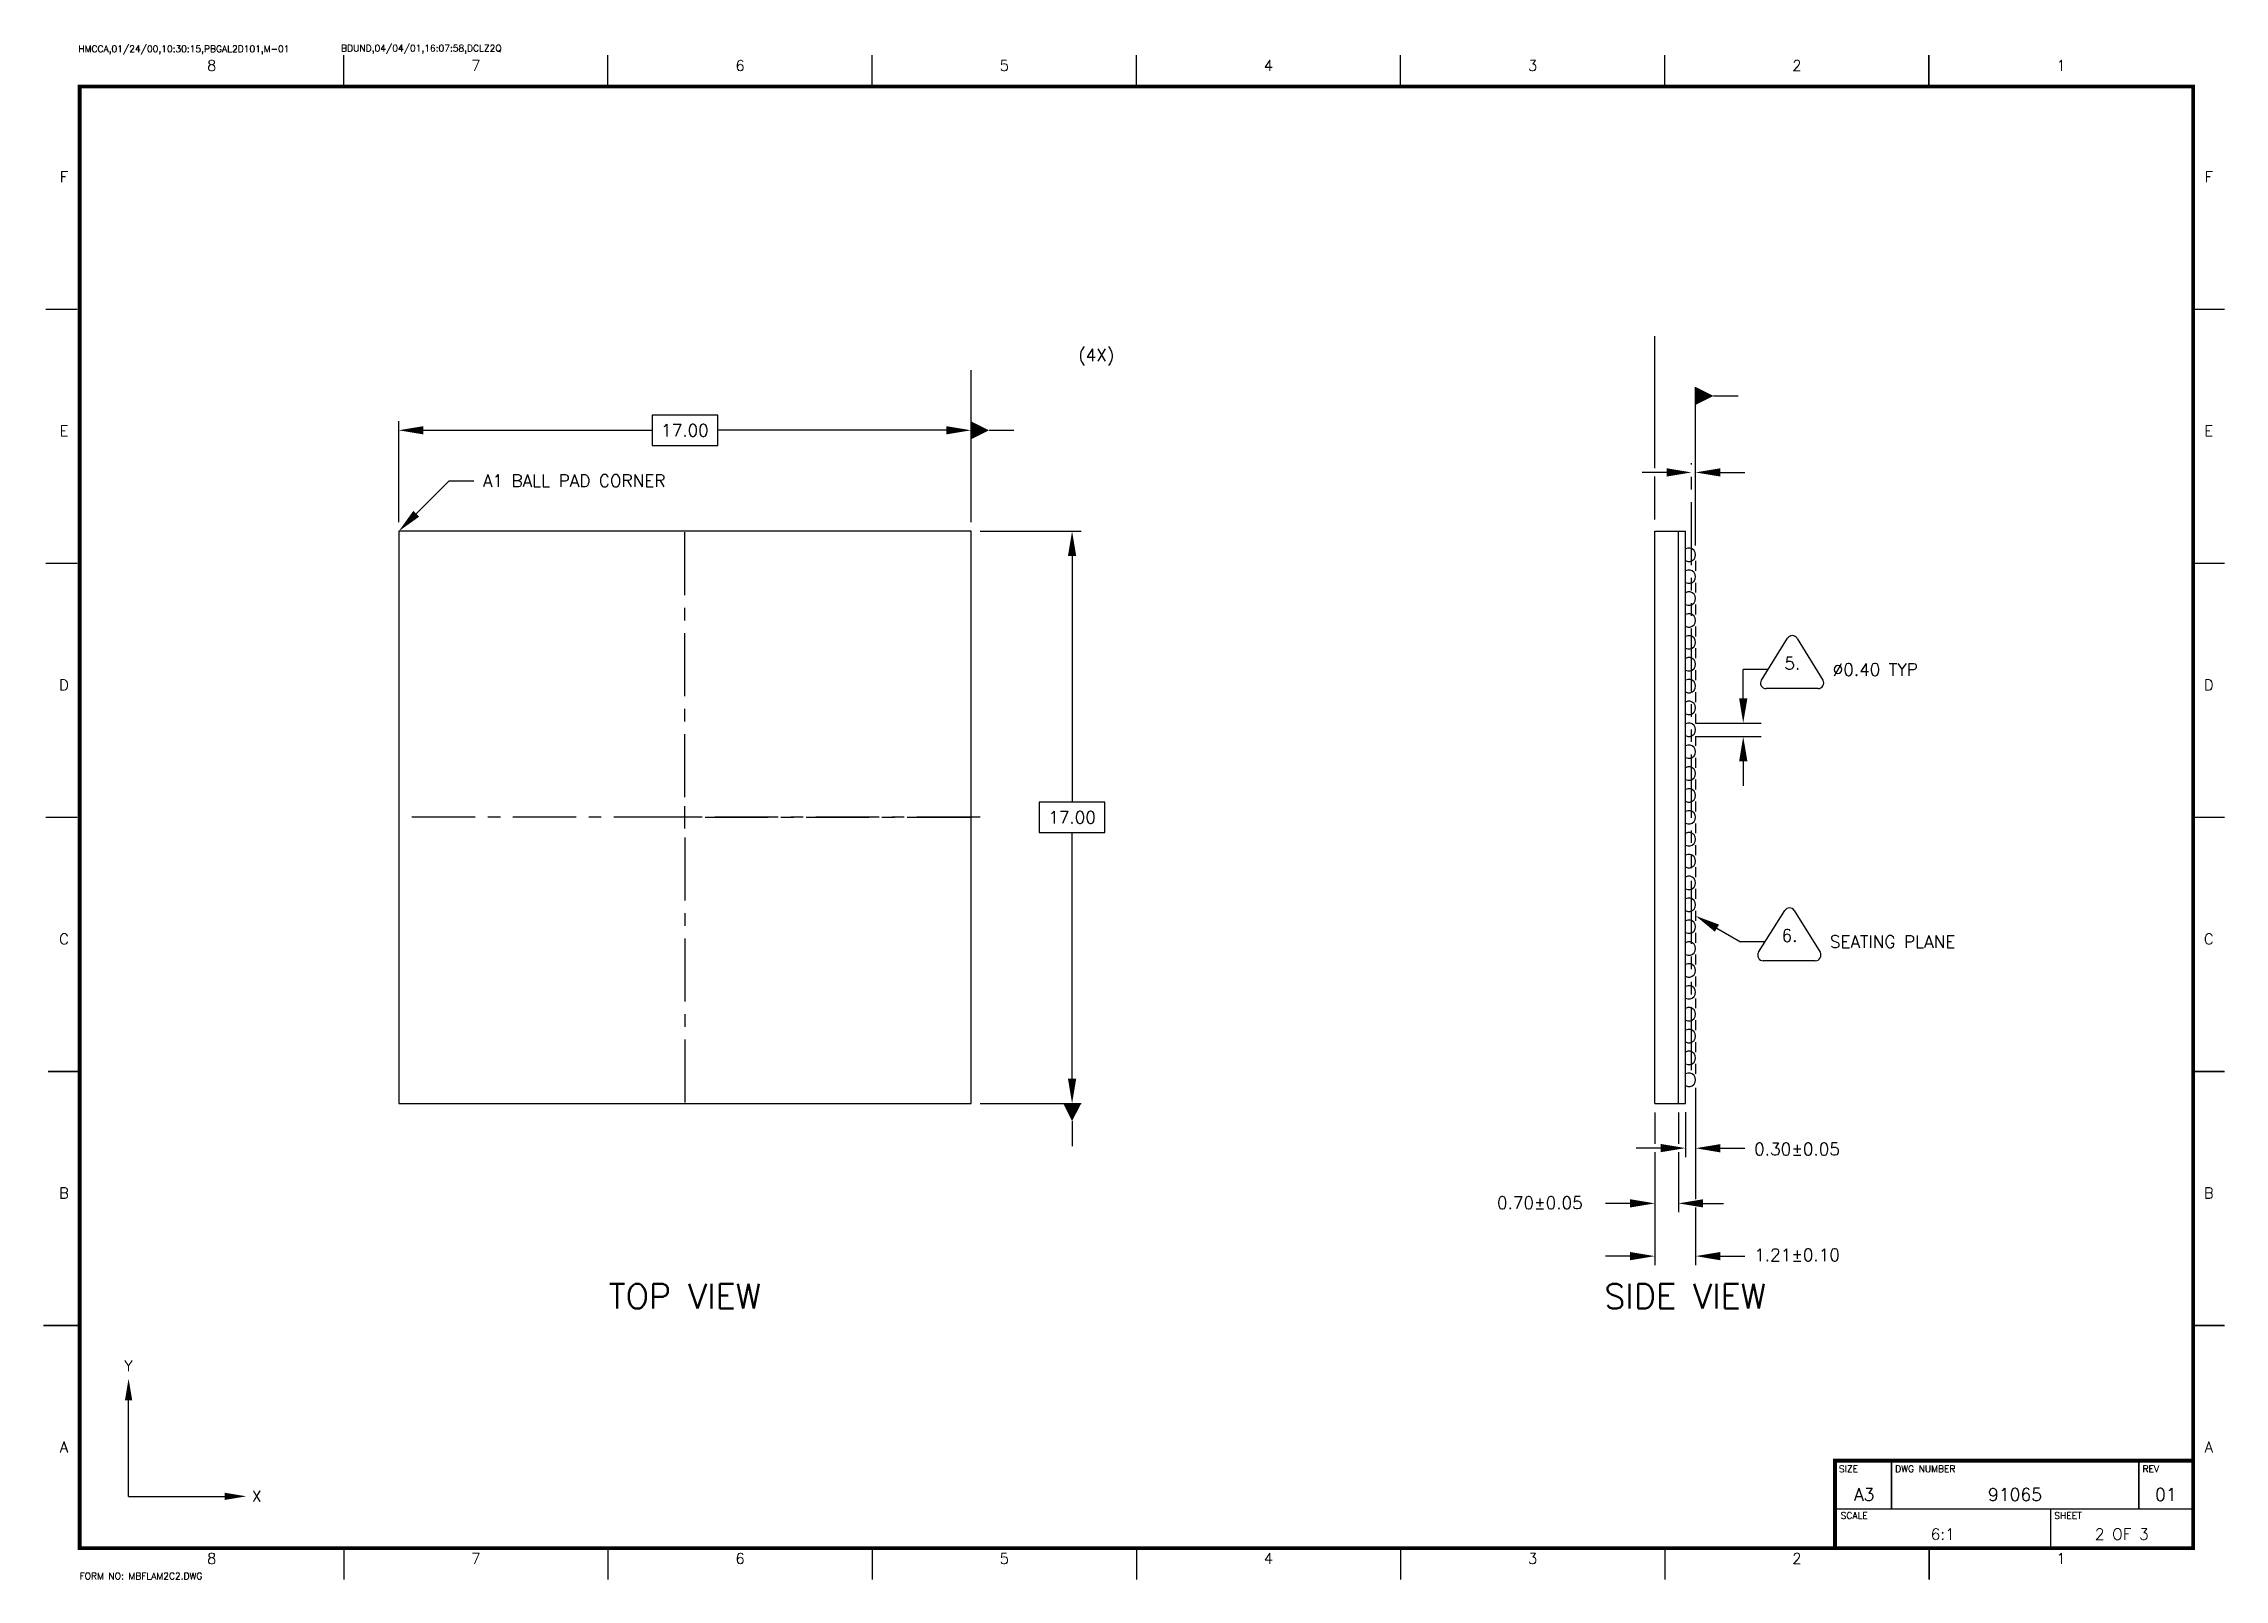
# Model space of a CAD drawing. Extents: x -32.5 to 32.3, y -22.6 to 23.
import ezdxf
from ezdxf.enums import TextEntityAlignment as Align

# ---------------------------------------------------------------- set-up
doc = ezdxf.new("R2010")
doc.units = 0
doc.header["$LTSCALE"] = 1.5
doc.header["$MEASUREMENT"] = 0
doc.linetypes.add('CENTER', pattern=[2, 1.25, -0.25, 0.25, -0.25])
doc.linetypes.add('PHANTOM', pattern=[2.5, 1.25, -0.25, 0.25, -0.25, 0.25, -0.25])
for name, color, linetype in [('DETAIL_2', 7, 'CONTINUOUS'), ('SHEET_2', 7, 'CONTINUOUS'), ('TEXT_2', 3, 'CONTINUOUS')]:
    doc.layers.add(name, color=color, linetype=linetype)
doc.styles.add('ROMANS', font='romans.shx')
doc.styles.add('TITLE1', font='romans.shx')

msp = doc.modelspace()

# ---------------------------------------------------------------- linework, layer by layer
at = {"layer": 'DETAIL_2', "linetype": 'CONTINUOUS'}
for p, q in [((-23.542, 21.717), (-23.542, 22.642)), ((-15.695, 21.716), (-15.695, 22.642)), ((-7.847, 21.716), (-7.847, 22.642)), ((0, 21.716), (0, 22.642)), ((7.847, 21.716), (7.847, 22.642)), ((15.695, 21.716), (15.695, 22.642)), ((23.542, 21.716), (23.542, 22.642)), ((-32.387, 15.094), (-31.461, 15.094)), ((31.389, 15.094), (32.314, 15.094)), ((-32.387, 7.547), (-31.461, 7.547)), ((31.389, 7.547), (32.314, 7.547)), ((18.563, 4.08), (19.342, 5.319)), ((19.625, 5.318), (20.39, 4.079)), ((20.248, 3.825), (18.704, 3.825)), ((-32.387, 0), (-31.461, 0)), ((31.389, 0), (32.314, 0)), ((18.48, -4.008), (19.259, -2.769)), ((19.542, -2.77), (20.308, -4.009)), ((20.166, -4.263), (18.622, -4.263)), ((-32.317, -7.547), (-31.392, -7.547)), ((31.389, -7.547), (32.314, -7.547)), ((-32.456, -15.094), (-31.389, -15.094)), ((31.389, -15.094), (32.314, -15.094)), ((-23.542, -21.716), (-23.542, -22.642)), ((-15.695, -21.716), (-15.695, -22.642)), ((-7.847, -21.716), (-7.847, -22.642)), ((0, -21.716), (0, -22.642)), ((7.847, -21.716), (7.847, -22.642)), ((15.695, -21.716), (15.695, -22.642)), ((23.542, -21.716), (23.542, -22.642))]:
    msp.add_line(p, q, dxfattribs=at)
at = {"layer": 'DETAIL_2'}
for p, q in [((15.4, 10.371), (15.4, 14.3)), ((-4.91, 8.767), (-4.91, 13.283)), ((16.61, 8.075), (16.61, 12.784)), ((17.143, 12.52), (17.876, 12.52)), ((-21.91, 8.767), (-21.91, 11.767)), ((-14.384, 11.95), (-14.384, 11.05)), ((-12.436, 11.95), (-14.384, 11.95)), ((-12.436, 11.05), (-12.436, 11.95)), ((-21.177, 11.5), (-14.384, 11.5)), ((-14.384, 11.05), (-12.436, 11.05)), ((-5.644, 11.5), (-12.436, 11.5)), ((-4.377, 11.5), (-3.643, 11.5)), ((-21.391, 9.019), (-20.41, 10)), ((-20.41, 10), (-19.677, 10)), ((15.756, 10.248), (15.023, 10.248)), ((15.4, 8.849), (15.4, 10.126)), ((17.343, 10.248), (18.076, 10.248)), ((-4.643, 8.5), (-1.643, 8.5)), ((15.4, 8.5), (16.31, 8.5)), ((15.4, -8.5), (15.4, 8.5)), ((16.1, -8.5), (16.1, 8.5)), ((16.31, -8.5), (16.31, 8.5)), ((-1.91, 7.767), (-1.91, 0.45)), ((16.61, 7.621), (16.61, 7.325)), ((16.61, 6.971), (16.61, 6.675)), ((16.61, 6.321), (16.61, 6.025)), ((16.61, 5.671), (16.61, 5.375)), ((16.61, 5.021), (16.61, 4.725)), ((16.61, 4.371), (16.61, 4.075)), ((18.759, 4.391), (18.025, 4.391)), ((18.025, 3.533), (18.025, 4.391)), ((16.61, 3.721), (16.61, 3.425)), ((16.61, 3.071), (16.61, 2.8)), ((16.61, 2.8), (18.559, 2.8)), ((16.61, 2.4), (18.559, 2.4)), ((16.61, 2.4), (16.61, 2.125)), ((16.61, 1.771), (16.61, 1.475)), ((18.025, 1.667), (18.025, 0.933)), ((16.61, 1.121), (16.61, 0.825)), ((-13.077, 0), (-13.743, 0)), ((-13.41, -0.333), (-13.41, 0.333)), ((-2.884, 0.45), (-2.884, -0.45)), ((-0.936, 0.45), (-2.884, 0.45)), ((-0.936, -0.45), (-0.936, 0.45)), ((16.61, 0.471), (16.61, 0.175)), ((-2.884, -0.45), (-0.936, -0.45)), ((-1.91, -7.767), (-1.91, -0.45)), ((16.61, -0.179), (16.61, -0.475)), ((16.61, -0.829), (16.61, -1.125)), ((16.61, -1.479), (16.61, -1.775)), ((16.61, -2.129), (16.61, -2.425)), ((16.61, -2.779), (16.61, -3.075)), ((16.61, -3.429), (16.61, -3.725)), ((17.245, -3.294), (17.943, -3.697)), ((18.676, -3.697), (17.943, -3.697)), ((16.61, -4.079), (16.61, -4.375)), ((16.61, -4.729), (16.61, -5.025)), ((16.61, -5.379), (16.61, -5.675)), ((16.61, -6.029), (16.61, -6.325)), ((16.61, -6.679), (16.61, -6.975)), ((16.61, -7.329), (16.61, -7.625)), ((16.61, -8.034), (16.61, -11.348)), ((-4.643, -8.5), (-1.643, -8.5)), ((-1.91, -9.033), (-1.91, -9.767)), ((15.4, -8.5), (16.31, -8.5)), ((15.4, -8.767), (15.4, -9.705)), ((15.4, -8.767), (15.4, -9.705)), ((16.1, -8.767), (16.1, -9.705)), ((16.31, -8.761), (16.31, -10.094)), ((16.61, -8.767), (16.61, -11.348)), ((15.576, -9.828), (14.843, -9.828)), ((15.4, -9.95), (15.4, -13.305)), ((15.4, -9.95), (15.4, -11.737)), ((16.1, -9.95), (16.1, -11.737)), ((17.343, -9.833), (18.076, -9.833)), ((14.666, -11.471), (13.933, -11.471)), ((16.61, -11.593), (16.61, -13.305)), ((16.703, -11.471), (17.436, -11.471)), ((14.666, -13.038), (13.933, -13.038)), ((17.343, -13.038), (18.076, -13.038))]:
    msp.add_line(p, q, dxfattribs=at)
at = {"layer": 'DETAIL_2', "linetype": 'PHANTOM'}
msp.add_line((16.49, -7.512), (16.49, 10.523), dxfattribs=at)
at = {"layer": 'DETAIL_2', "linetype": 'CENTER'}
for p, q in [((-13.41, 0.6), (-13.41, 8.767)), ((-4.643, 0), (-21.677, 0)), ((-12.81, 0), (-4.643, 0)), ((-13.41, -0.6), (-13.41, -8.767))]:
    msp.add_line(p, q, dxfattribs=at)
at = {"layer": 'DETAIL_2', "color": 3}
for p, q in [((-29.935, -20.176), (-29.935, -17.32)), ((22.424, -19.17), (22.424, -20.559)), ((-29.935, -20.176), (-27.079, -20.176)), ((27.151, -20.559), (27.151, -21.716))]:
    msp.add_line(p, q, dxfattribs=at)
at = {"layer": 'DETAIL_2', "color": 3, "linetype": 'CONTINUOUS'}
for p, q in [((29.771, -19.17), (29.771, -20.559)), ((31.389, -20.559), (20.806, -20.559))]:
    msp.add_line(p, q, dxfattribs=at)
at = {"layer": 'DETAIL_2', "linetype": 'CONTINUOUS', "const_width": 0.111}
msp.add_lwpolyline([(31.389, -21.716), (31.389, 21.716), (-31.389, 21.716), (-31.389, -21.716)], close=True, dxfattribs=at)
at = {"layer": 'DETAIL_2'}
for points in [[(16.61, 12.52, 0.533, 0, 0), (17.143, 12.52, 0, 0, 0)], [(-4.91, 11.5, 0.533, 0, 0), (-4.377, 11.5, 0, 0, 0)], [(-1.91, -8.5, 0.533, 0, 0), (-1.91, -9.033, 0, 0, 0)]]:
    msp.add_lwpolyline(points, format="xyseb", dxfattribs=at)
msp.add_lwpolyline([(-21.91, 8.5), (-21.91, -8.5), (-4.91, -8.5), (-4.91, 8.5)], close=True, dxfattribs=at)
at = {"layer": 'DETAIL_2', "const_width": 0.111}
msp.add_lwpolyline([(31.33, -19.115), (20.692, -19.115)], dxfattribs=at)
at = {"layer": 'DETAIL_2', "linetype": 'CONTINUOUS', "const_width": 0.111}
msp.add_lwpolyline([(20.751, -19.115), (20.751, -21.716)], dxfattribs=at)
at = {"layer": 'DETAIL_2'}
for centre in [(16.41, 7.8), (16.41, 7.15), (16.41, 6.5), (16.41, 5.85), (16.41, 5.2), (16.41, 4.55), (16.41, 3.9), (16.41, 3.25), (16.41, 2.6), (16.41, 1.95), (16.41, 1.3), (16.41, 0.65), (16.41, 0), (16.41, -0.65), (16.41, -1.3), (16.41, -1.95), (16.41, -2.6), (16.41, -3.25), (16.41, -3.9), (16.41, -4.55), (16.41, -5.2), (16.41, -5.85), (16.41, -6.5), (16.41, -7.15), (16.41, -7.8)]:
    msp.add_arc(centre, 0.2, 240, 120, dxfattribs=at)
at = {"layer": 'DETAIL_2', "linetype": 'CONTINUOUS'}
for centre, start, end in [((19.483, 5.231), 31.70143, 147.8477), ((18.704, 3.991), 147.8477, 270), ((20.248, 3.991), 270, 31.70143), ((19.401, -2.858), 31.70143, 147.8477), ((18.622, -4.097), 147.8477, 270), ((20.166, -4.097), 270, 31.70143)]:
    msp.add_arc(centre, 0.167, start, end, dxfattribs=at)
at = {"layer": 'DETAIL_2'}
for points in [[(-21.177, 11.622), (-21.177, 11.378), (-21.91, 11.5)], [(-5.644, 11.622), (-5.644, 11.378), (-4.91, 11.5)], [(15.756, 10.371), (15.756, 10.126), (16.49, 10.248)], [(17.343, 10.371), (17.343, 10.126), (16.61, 10.248)], [(-21.305, 8.932), (-21.91, 8.5), (-21.478, 9.105)], [(-2.032, 7.767), (-1.788, 7.767), (-1.91, 8.5)], [(17.903, 3.533), (18.148, 3.533), (18.025, 2.8)], [(17.903, 1.667), (18.148, 1.667), (18.025, 2.4)], [(17.184, -3.4), (16.61, -2.927), (17.306, -3.188)], [(-2.032, -7.767), (-1.788, -7.767), (-1.91, -8.5)], [(15.576, -9.705), (15.576, -9.95), (16.31, -9.828)], [(17.343, -9.711), (17.343, -9.956), (16.61, -9.833)], [(14.666, -11.348), (14.666, -11.593), (15.4, -11.471)], [(16.833, -11.348), (16.833, -11.593), (16.1, -11.471)], [(14.666, -12.916), (14.666, -13.161), (15.4, -13.038)], [(17.343, -12.916), (17.343, -13.161), (16.61, -13.038)]]:
    msp.add_solid(points, dxfattribs=at)
at = {"layer": 'DETAIL_2', "color": 3}
for points in [[(-30.042, -17.32), (-29.828, -17.32), (-29.935, -16.679)], [(-27.079, -20.069), (-27.079, -20.283), (-26.438, -20.176)]]:
    msp.add_solid(points, dxfattribs=at)
at = {"layer": 'SHEET_2', "linetype": 'CONTINUOUS'}
for p, q in [((-23.544, 21.718), (-23.544, 22.644)), ((-15.696, 21.718), (-15.696, 22.644)), ((-7.848, 21.718), (-7.848, 22.644)), ((0, 21.718), (0, 22.644)), ((7.848, 21.718), (7.848, 22.644)), ((15.696, 21.718), (15.696, 22.644)), ((23.544, 21.718), (23.544, 22.644)), ((-32.39, 15.096), (-31.464, 15.096)), ((31.392, 15.096), (32.317, 15.096)), ((-32.39, 7.548), (-31.464, 7.548)), ((31.392, 7.548), (32.317, 7.548)), ((-32.39, 0), (-31.464, 0)), ((31.392, 0), (32.317, 0)), ((-32.32, -7.548), (-31.395, -7.548)), ((31.392, -7.548), (32.317, -7.548)), ((-32.459, -15.096), (-31.392, -15.096)), ((31.392, -15.096), (32.317, -15.096)), ((-23.544, -21.718), (-23.544, -22.644)), ((-15.696, -21.718), (-15.696, -22.644)), ((-7.848, -21.718), (-7.848, -22.644)), ((0, -21.718), (0, -22.644)), ((7.848, -21.718), (7.848, -22.644)), ((15.696, -21.718), (15.696, -22.644)), ((23.544, -21.718), (23.544, -22.644))]:
    msp.add_line(p, q, dxfattribs=at)
at = {"layer": 'SHEET_2', "color": 3}
for p, q in [((-29.935, -20.176), (-29.935, -17.319)), ((22.427, -19.172), (22.427, -20.561)), ((-29.935, -20.176), (-27.078, -20.176)), ((27.154, -20.561), (27.154, -21.718))]:
    msp.add_line(p, q, dxfattribs=at)
at = {"layer": 'SHEET_2', "color": 3, "linetype": 'CONTINUOUS'}
for p, q in [((29.774, -19.172), (29.774, -20.561)), ((31.392, -20.561), (20.808, -20.561))]:
    msp.add_line(p, q, dxfattribs=at)
at = {"layer": 'SHEET_2', "linetype": 'CONTINUOUS', "const_width": 0.111}
msp.add_lwpolyline([(31.392, -21.718), (31.392, 21.718), (-31.392, 21.718), (-31.392, -21.718)], close=True, dxfattribs=at)
at = {"layer": 'SHEET_2', "const_width": 0.111}
msp.add_lwpolyline([(31.333, -19.116), (20.694, -19.116)], dxfattribs=at)
at = {"layer": 'SHEET_2', "linetype": 'CONTINUOUS', "const_width": 0.111}
msp.add_lwpolyline([(20.753, -19.116), (20.753, -21.718)], dxfattribs=at)
at = {"layer": 'SHEET_2', "color": 3}
for points in [[(-30.042, -17.319), (-29.828, -17.319), (-29.935, -16.678)], [(-27.078, -20.069), (-27.078, -20.283), (-26.437, -20.176)]]:
    msp.add_solid(points, dxfattribs=at)

# ---------------------------------------------------------------- texts
at = {"layer": 'DETAIL_2', "color": 3, "style": 'TITLE1'}
for s, height, p in [('HMCCA,01/24/00,10:30:15,PBGAL2D101,M-01', 0.19792, (-31.425, 22.734)), ('BDUND,04/04/01,16:07:58,DCLZ2Q', 0.19792, (-23.621, 22.752)), ('SIZE', 0.1979, (20.865, -19.457)), ('DWG NUMBER', 0.1979, (22.538, -19.457)), ('REV', 0.1979, (29.885, -19.457)), ('X', 0.317, (-26.263, -20.334)), ('SCALE', 0.1979, (20.92, -20.845)), ('SHEET', 0.1979, (27.265, -20.845)), ('FORM NO: MBFLAM2C2.DWG', 0.19792, (-31.389, -22.642))]:
    msp.add_text(s, height=height, dxfattribs=at).set_placement(p)
at = {"layer": 'DETAIL_2', "color": 3}
for s, height, style, p in [('8', 0.317, 'TITLE1', (-27.465, 22.178)), ('7', 0.317, 'TITLE1', (-19.618, 22.178)), ('6', 0.317, 'TITLE1', (-11.771, 22.178)), ('5', 0.317, 'TITLE1', (-3.924, 22.178)), ('4', 0.317, 'TITLE1', (3.924, 22.178)), ('3', 0.317, 'TITLE1', (11.771, 22.178)), ('2', 0.317, 'TITLE1', (19.618, 22.178)), ('1', 0.317, 'TITLE1', (27.465, 22.178)), ('F', 0.317, 'TITLE1', (-31.852, 18.868)), ('F', 0.317, 'TITLE1', (31.852, 18.868)), ('E', 0.317, 'TITLE1', (-31.852, 11.321)), ('E', 0.317, 'TITLE1', (31.852, 11.321)), ('D', 0.317, 'TITLE1', (-31.852, 3.774)), ('D', 0.317, 'TITLE1', (31.852, 3.774)), ('C', 0.317, 'TITLE1', (-31.852, -3.774)), ('C', 0.317, 'TITLE1', (31.852, -3.774)), ('B', 0.317, 'TITLE1', (-31.852, -11.321)), ('B', 0.317, 'TITLE1', (31.852, -11.321)), ('TOP VIEW', 0.7334, 'ROMANS', (-13.41, -14.597)), ('SIDE VIEW', 0.7334, 'ROMANS', (16.3, -14.597)), ('Y', 0.317, 'TITLE1', (-29.935, -16.46)), ('A', 0.317, 'TITLE1', (-31.852, -18.868)), ('A', 0.317, 'TITLE1', (31.852, -18.868)), ('8', 0.317, 'TITLE1', (-27.465, -22.18)), ('7', 0.317, 'TITLE1', (-19.618, -22.18)), ('6', 0.317, 'TITLE1', (-11.771, -22.18)), ('5', 0.317, 'TITLE1', (-3.924, -22.18)), ('4', 0.317, 'TITLE1', (3.924, -22.18)), ('3', 0.317, 'TITLE1', (11.771, -22.18)), ('2', 0.317, 'TITLE1', (19.618, -22.18)), ('1', 0.317, 'TITLE1', (27.465, -22.18))]:
    msp.add_text(s, height=height, dxfattribs=dict(at, style=style)).set_placement(p, align=Align.CENTER)
at = {"layer": 'DETAIL_2', "style": 'ROMANS'}
for s, height, p in [('(4X)', 0.3667, (-1.725, 13.55)), ('A1 BALL PAD CORNER', 0.3667, (-19.41, 9.817)), ('%%C0.40 TYP', 0.36674, (20.682, 4.208)), ('SEATING PLANE', 0.36674, (20.599, -3.88)), ('0.30%%P0.05', 0.36674, (18.351, -10.043)), ('0.70%%P0.05', 0.36674, (10.711, -11.638)), ('1.21%%P0.10', 0.36674, (18.351, -13.184))]:
    msp.add_text(s, height=height, dxfattribs=at).set_placement(p)
for s, p in [('5.', (19.483, 4.391)), ('6.', (19.401, -3.697))]:
    msp.add_text(s, height=0.3667, dxfattribs=at).set_placement(p, align=Align.CENTER)
at = {"layer": 'DETAIL_2', "char_height": 0.3667, "attachment_point": 5, "style": 'ROMANS'}
for insert in [(-13.41, 11.5), (-1.91, 0)]:
    msp.add_mtext('17.00', dxfattribs=dict(at, insert=insert))
at = {"layer": 'SHEET_2', "color": 3, "style": 'TITLE1'}
for s, height, p in [('HMCCA,01/24/00,10:30:15,PBGAL2D101,M-01', 0.19793, (-31.428, 22.736)), ('BDUND,04/04/01,16:07:58,DCLZ2Q', 0.19793, (-23.623, 22.754)), ('SIZE', 0.1979, (20.867, -19.458)), ('DWG NUMBER', 0.1979, (22.541, -19.458)), ('REV', 0.1979, (29.888, -19.458)), ('X', 0.317, (-26.262, -20.334)), ('SCALE', 0.1979, (20.922, -20.847)), ('SHEET', 0.1979, (27.268, -20.847)), ('FORM NO: MBFLAM2C2.DWG', 0.19793, (-31.392, -22.644))]:
    msp.add_text(s, height=height, dxfattribs=at).set_placement(p)
for s, p in [('8', (-27.468, 22.18)), ('7', (-19.62, 22.18)), ('6', (-11.772, 22.18)), ('5', (-3.924, 22.18)), ('4', (3.924, 22.18)), ('3', (11.772, 22.18)), ('2', (19.62, 22.18)), ('1', (27.468, 22.18)), ('F', (-31.855, 18.87)), ('F', (31.855, 18.87)), ('E', (-31.855, 11.322)), ('E', (31.855, 11.322)), ('D', (-31.855, 3.774)), ('D', (31.855, 3.774)), ('C', (-31.855, -3.774)), ('C', (31.855, -3.774)), ('B', (-31.855, -11.322)), ('B', (31.855, -11.322)), ('Y', (-29.935, -16.46)), ('A', (-31.855, -18.87)), ('A', (31.855, -18.87)), ('8', (-27.468, -22.182)), ('7', (-19.62, -22.182)), ('6', (-11.772, -22.182)), ('5', (-3.924, -22.182)), ('4', (3.924, -22.182)), ('3', (11.772, -22.182)), ('2', (19.62, -22.182)), ('1', (27.468, -22.182))]:
    msp.add_text(s, height=0.317, dxfattribs=at).set_placement(p, align=Align.CENTER)
at = {"layer": 'TEXT_2', "color": 3, "style": 'ROMANS'}
for s, height, p in [('A3', 0.375, (21.615, -20.309)), ('91065', 0.375, (26.098, -20.309)), ('01', 0.375, (30.58, -20.309)), ('6:1', 0.3333, (23.951, -21.466)), ('2 OF 3', 0.3333, (29.27, -21.466))]:
    msp.add_text(s, height=height, dxfattribs=at).set_placement(p, align=Align.CENTER)

doc.saveas('drawing.dxf')
